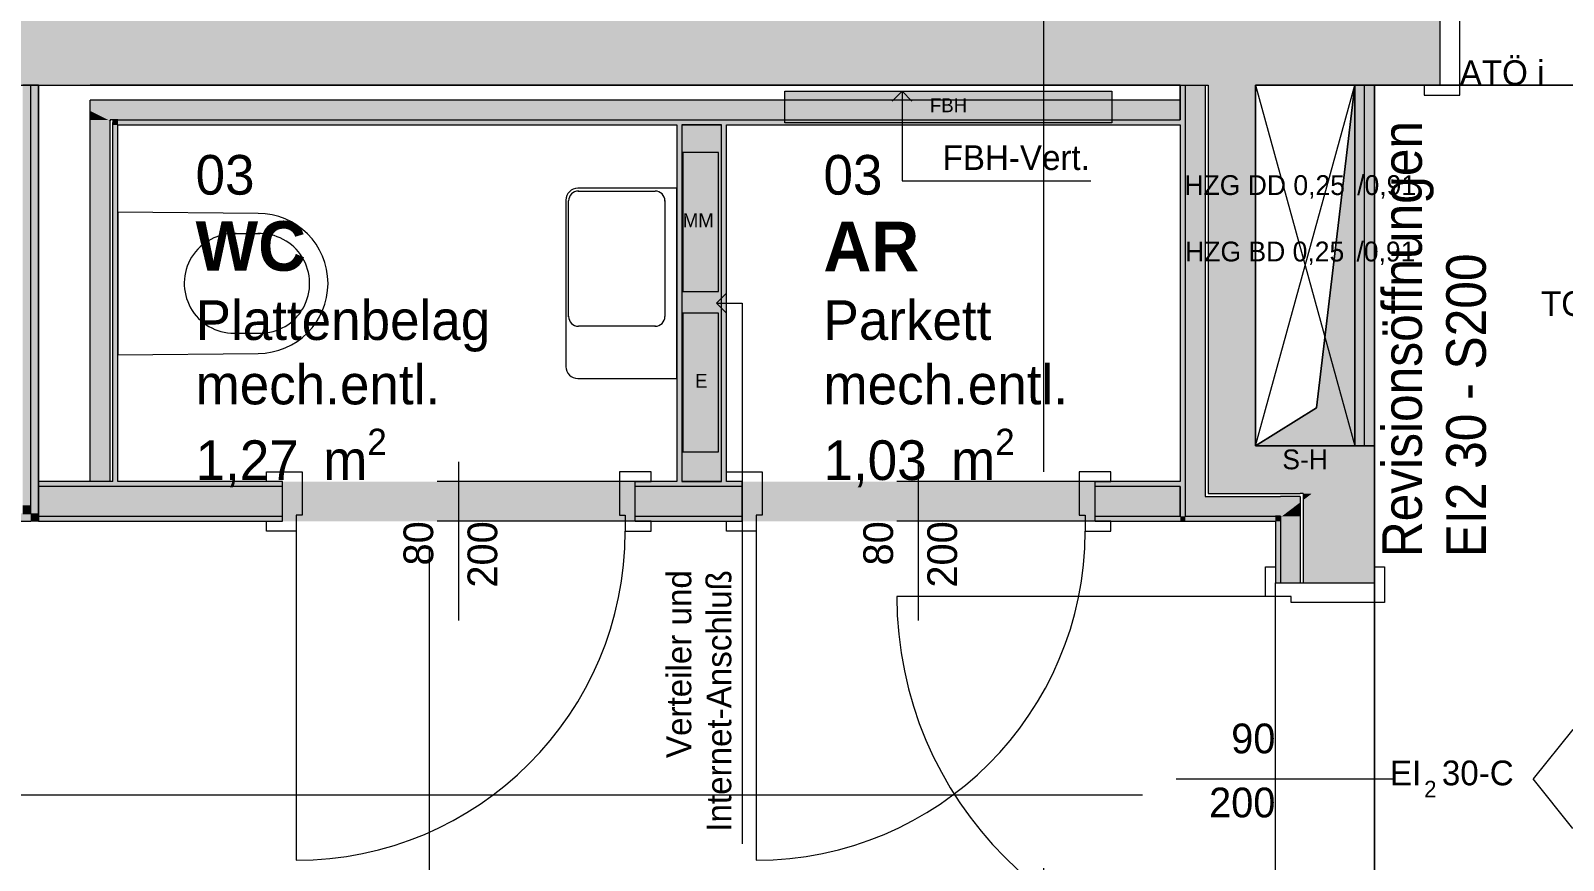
# Model space of a CAD drawing. Header units: metres. Extents: x -4 to 206, y -18 to 45.
# Drawn here: x 3.445 to 7.311, y -8.18 to -6.087 of the extents above; entities that cross this region are included whole.
import ezdxf

# ---------------------------------------------------------------- set-up
doc = ezdxf.new("R2010")
doc.units = ezdxf.units.M
doc.header["$MEASUREMENT"] = 0
for name, pattern in [('Achse', [0.004, 0.002, -0.001, 0, -0.001]), ('Schnittlinie', [0.006, 0.003, -0.0015, 0, -0.0015]), ('Strichlinie eng', [0.002, 0.0015, -0.0005]), ('Untersicht', [0.001, 0.0005, -0.0005])]:
    doc.linetypes.add(name, pattern=pattern)
for name, color, linetype in [('2._2.Stock PP STG1_4_000 Achsraster', 7, 'Continuous'), ('2._2.Stock PP STG1_4_120 Wand Innen tragend', 7, 'Continuous'), ('2._2.Stock PP STG1_4_130 Wand Innen', 7, 'Continuous'), ('2._2.Stock PP STG1_4_135 Wand Vorsatzschale', 7, 'Continuous'), ('2._2.Stock PP STG1_4_170 Schachtwände', 7, 'Continuous'), ('2._2.Stock PP STG1_4_220 Bodenaufbau', 7, 'Continuous'), ('2._2.Stock PP STG1_4_270 Deckendurchbruchsymbol', 7, 'Continuous'), ('2._2.Stock PP STG1_4_540 Sanitäreinrichtung', 7, 'Continuous'), ('2._2.Stock PP STG1_4_620 Haustechnik Installation', 7, 'Continuous'), ('2._2.Stock PP STG1_4_630 Elektrische Installation', 7, 'Continuous'), ('2._2.Stock PP STG1_4_810 Raum', 7, 'Continuous'), ('2._2.Stock PP STG1_4_851 Marker Schnitt', 7, 'Continuous'), ('2._2.Stock PP STG1_4_910 Allgemein Bemaßung.x', 7, 'Continuous'), ('2._2.Stock PP STG1_4_915 Allgemein Beschriftung.x', 7, 'Continuous'), ('2._2.Stock PP STG1_4_945 Einreichplan Beschriftung', 7, 'Continuous')]:
    doc.layers.add(name, color=color, linetype=linetype)
doc.styles.add('ERSTELLTER_STIL_2', font='')
doc.styles.add('ERSTELLTER_STIL_5', font='', dxfattribs={"width": 0.936868})
doc.styles.add('ERSTELLTER_STIL_6', font='')
doc.styles.get('ERSTELLTER_STIL_2').set_extended_font_data('Eurostile')
doc.styles.get('ERSTELLTER_STIL_5').set_extended_font_data('Eurostile')
doc.styles.get('ERSTELLTER_STIL_6').set_extended_font_data('Eurostile', bold=True)

msp = doc.modelspace()

# ---------------------------------------------------------------- hatches: boundary and pattern name
at = {"layer": '2._2.Stock PP STG1_4_120 Wand Innen tragend', "linetype": 'Continuous', "lineweight": 13, "true_color": 0x3f7f02}
for points in [[(3.445, -6.045), (0.3322, -6.045), (0.3328, -6.225), (3.445, -6.225)], [(3.445, -6.225), (6.845, -6.225), (6.845, -6.045), (3.445, -6.045)], [(6.845, -6.045), (6.845, -6.225), (7, -6.225), (7, -6.045)], [(6.535, -7.135), (6.535, -6.225), (6.415, -6.225), (6.415, -7.135)], [(6.535, -7.135), (6.415, -7.255), (6.535, -7.255)], [(6.415, -7.135), (6.415, -7.255), (6.535, -7.135)], [(6.655, -7.135), (6.535, -7.135), (6.535, -7.255), (6.655, -7.255)], [(6.655, -7.135), (6.655, -7.255), (6.6771, -7.255), (6.835, -7.135)], [(6.6771, -7.255), (6.835, -7.255), (6.835, -7.135)], [(6.655, -7.2625), (6.6672, -7.2625), (6.6771, -7.255), (6.655, -7.255)], [(6.655, -7.2718), (6.655, -7.48), (6.835, -7.48), (6.835, -7.255), (6.6771, -7.255)], [(6.655, -7.2718), (6.6672, -7.2625), (6.655, -7.2625)]]:
    msp.add_hatch(color=76, dxfattribs=at).paths.add_polyline_path(points)
at = {"layer": '2._2.Stock PP STG1_4_120 Wand Innen tragend', "linetype": 'Continuous', "lineweight": 13, "true_color": 0xfb02fe}
for points in [[(6.3575, -7.3125), (6.3575, -6.225), (6.345, -6.225), (6.345, -7.3125)], [(6.3575, -7.3125), (6.345, -7.325), (6.3575, -7.325)], [(6.345, -7.3125), (6.345, -7.325), (6.3575, -7.3125)], [(6.585, -7.3125), (6.3575, -7.3125), (6.3575, -7.325), (6.585, -7.325)], [(6.585, -7.3125), (6.585, -7.325), (6.5975, -7.3155), (6.5975, -7.3125)], [(6.5975, -7.3155), (6.585, -7.325), (6.5975, -7.325)], [(6.5975, -7.325), (6.585, -7.325), (6.585, -7.48), (6.5975, -7.48)]]:
    msp.add_hatch(color=6, dxfattribs=at).paths.add_polyline_path(points)
at = {"layer": '2._2.Stock PP STG1_4_120 Wand Innen tragend', "linetype": 'Continuous', "lineweight": 13, "true_color": 0xffaa00}
for points in [[(6.4075, -7.2625), (6.4075, -6.225), (6.3575, -6.225), (6.3575, -7.2625)], [(6.4075, -7.2625), (6.3575, -7.3125), (6.4075, -7.3125)], [(6.3575, -7.2625), (6.3575, -7.3125), (6.4075, -7.2625)], [(6.5975, -7.2625), (6.4075, -7.2625), (6.4075, -7.3125), (6.5975, -7.3125)], [(6.6475, -7.2625), (6.5975, -7.2625), (6.5975, -7.3125), (6.6014, -7.3125), (6.6475, -7.2775)], [(6.6475, -7.3125), (6.6475, -7.2775), (6.6014, -7.3125)], [(6.5975, -7.3155), (6.6014, -7.3125), (6.5975, -7.3125)], [(6.6014, -7.3125), (6.5975, -7.3155), (6.5975, -7.48), (6.6475, -7.48), (6.6475, -7.3125)]]:
    msp.add_hatch(color=40, dxfattribs=at).paths.add_polyline_path(points)
at = {"layer": '2._2.Stock PP STG1_4_130 Wand Innen', "linetype": 'Continuous', "lineweight": 13, "true_color": 0xfb02fe}
for points in [[(5.075, -6.325), (5.075, -7.225), (5.0875, -7.225), (5.0875, -6.325)], [(5.2, -7.225), (5.2, -6.325), (5.1875, -6.325), (5.1875, -7.225)], [(3.465, -7.225), (3.465, -7.2375), (4.08, -7.2375), (4.08, -7.225)], [(4.97, -7.2375), (5.24, -7.2375), (5.24, -7.225), (4.97, -7.225)], [(6.13, -7.225), (6.13, -7.2375), (6.345, -7.2375), (6.345, -7.225)], [(4.08, -7.3125), (3.465, -7.3125), (3.465, -7.325), (4.08, -7.325)], [(4.97, -7.3125), (4.97, -7.325), (5.24, -7.325), (5.24, -7.3125)], [(6.13, -7.3125), (6.13, -7.325), (6.345, -7.325), (6.345, -7.3125)]]:
    msp.add_hatch(color=6, dxfattribs=at).paths.add_polyline_path(points)
at = {"layer": '2._2.Stock PP STG1_4_130 Wand Innen', "linetype": 'Continuous', "lineweight": 13, "true_color": 0xffaa00}
for points in [[(5.1875, -7.225), (5.1875, -6.325), (5.0875, -6.325), (5.0875, -7.225)], [(3.465, -7.2375), (3.465, -7.3125), (4.08, -7.3125), (4.08, -7.2375)], [(4.97, -7.2375), (4.97, -7.3125), (5.24, -7.3125), (5.24, -7.2375)], [(6.13, -7.3125), (6.345, -7.3125), (6.345, -7.2375), (6.13, -7.2375)]]:
    msp.add_hatch(color=40, dxfattribs=at).paths.add_polyline_path(points)
at = {"layer": '2._2.Stock PP STG1_4_130 Wand Innen', "linetype": 'Continuous', "lineweight": 0, "true_color": 0xffffff}
for points in [[(4.08, -7.325), (4.97, -7.325), (4.97, -7.225), (4.08, -7.225)], [(5.24, -7.325), (6.13, -7.325), (6.13, -7.225), (5.24, -7.225)]]:
    msp.add_hatch(color=7, dxfattribs=at).paths.add_polyline_path(points)
at = {"layer": '2._2.Stock PP STG1_4_135 Wand Vorsatzschale', "linetype": 'Continuous', "lineweight": 13, "true_color": 0xffaa00}
for points in [[(3.645, -6.2625), (3.595, -6.2625), (3.595, -6.29), (3.64, -6.3125), (3.645, -6.3125)], [(3.645, -6.3125), (6.345, -6.3125), (6.345, -6.2625), (3.645, -6.2625)], [(3.64, -6.3125), (3.595, -6.29), (3.595, -6.3125)], [(3.595, -6.3125), (3.595, -7.225), (3.645, -7.225), (3.645, -6.315), (3.64, -6.3125)], [(3.645, -6.3125), (3.64, -6.3125), (3.645, -6.315)]]:
    msp.add_hatch(color=40, dxfattribs=at).paths.add_polyline_path(points)
at = {"layer": '2._2.Stock PP STG1_4_135 Wand Vorsatzschale', "linetype": 'Continuous', "lineweight": 13, "true_color": 0xfb02fe}
for points in [[(3.6525, -6.3125), (3.6525, -6.3188), (3.665, -6.325), (3.665, -6.3125)], [(3.665, -6.325), (3.6525, -6.3188), (3.6525, -6.325)], [(3.6525, -6.325), (3.6525, -7.225), (3.665, -7.225), (3.665, -6.325)], [(3.665, -6.325), (6.345, -6.325), (6.345, -6.3125), (3.665, -6.3125)]]:
    msp.add_hatch(color=6, dxfattribs=at).paths.add_polyline_path(points)
at = {"layer": '2._2.Stock PP STG1_4_170 Schachtwände', "linetype": 'Continuous', "lineweight": 13, "true_color": 0xfb02fe}
for points in [[(3.445, -7.285), (3.445, -6.225), (3.425, -6.225), (3.425, -7.285)], [(3.465, -7.305), (3.465, -6.225), (3.445, -6.225), (3.445, -7.305)], [(6.81, -7.135), (6.81, -6.225), (6.785, -6.225), (6.785, -7.135)], [(6.835, -7.135), (6.835, -6.225), (6.81, -6.225), (6.81, -7.135)], [(3.005, -7.325), (3.445, -7.325), (3.445, -7.305), (3.005, -7.305)], [(3.425, -7.305), (3.445, -7.305), (3.425, -7.285)], [(3.425, -7.285), (3.445, -7.305), (3.445, -7.285)], [(3.445, -7.325), (3.465, -7.325), (3.445, -7.305)], [(3.445, -7.305), (3.465, -7.325), (3.465, -7.305)]]:
    msp.add_hatch(color=6, dxfattribs=at).paths.add_polyline_path(points)
at = {"layer": '2._2.Stock PP STG1_4_270 Deckendurchbruchsymbol', "linetype": 'Continuous', "lineweight": 0}
msp.add_hatch(color=8, dxfattribs=at).paths.add_polyline_path([(6.535, -7.135), (6.785, -7.135), (6.785, -6.225), (6.6886, -7.0386)])
at = {"layer": '2._2.Stock PP STG1_4_620 Haustechnik Installation', "linetype": 'Continuous', "lineweight": 0, "true_color": 0x3f0000}
msp.add_hatch(color=18, dxfattribs=at).paths.add_polyline_path([(5.3475, -6.24), (5.3475, -6.32), (6.1725, -6.32), (6.1725, -6.24)])
at = {"layer": '2._2.Stock PP STG1_4_630 Elektrische Installation', "linetype": 'Continuous', "lineweight": 0, "true_color": 0x3f1b00}
for points in [[(5.18, -6.395), (5.09, -6.395), (5.09, -6.745), (5.18, -6.745)], [(5.18, -6.8), (5.09, -6.8), (5.09, -7.15), (5.18, -7.15)]]:
    msp.add_hatch(color=28, dxfattribs=at).paths.add_polyline_path(points)

# ---------------------------------------------------------------- linework, layer by layer
at = {"layer": '2._2.Stock PP STG1_4_000 Achsraster', "color": 5, "linetype": 'Achse', "lineweight": 0, "ltscale": 1000}
msp.add_line((6, 3), (6, -18), dxfattribs=at)
at = {"layer": '2._2.Stock PP STG1_4_120 Wand Innen tragend', "color": 7, "linetype": 'Continuous', "lineweight": 13, "ltscale": 1000}
for p, q in [((7, -5.975), (7, -6.225)), ((7.05, -6.25), (7.05, -6.015)), ((6.3575, -6.225), (6.3575, -7.2625)), ((6.4075, -6.225), (6.4075, -7.255)), ((7, -6.225), (6.96, -6.225)), ((6.96, -6.225), (6.96, -6.25)), ((6.96, -6.25), (7.05, -6.25)), ((6.3575, -7.2625), (6.3575, -7.3125)), ((6.4075, -7.255), (6.4075, -7.2625)), ((6.4075, -7.2625), (6.415, -7.2625)), ((6.4075, -7.2625), (6.415, -7.2625)), ((6.415, -7.2625), (6.5975, -7.2625)), ((6.6475, -7.2625), (6.5975, -7.2625)), ((6.6475, -7.2625), (6.5975, -7.2625)), ((6.6475, -7.2625), (6.6475, -7.2775)), ((6.6475, -7.2775), (6.6475, -7.48)), ((6.3575, -7.3125), (6.4075, -7.3125)), ((6.3575, -7.3125), (6.4075, -7.3125)), ((6.4075, -7.3125), (6.585, -7.3125)), ((6.5975, -7.3125), (6.585, -7.3125)), ((6.5975, -7.3125), (6.585, -7.3125)), ((6.5975, -7.3125), (6.5975, -7.3155)), ((6.5975, -7.3155), (6.5975, -7.48)), ((6.56, -7.515), (6.56, -7.44)), ((6.56, -7.44), (6.585, -7.44)), ((6.585, -7.44), (6.585, -7.48)), ((6.835, -7.48), (6.835, -7.44)), ((6.835, -7.44), (6.86, -7.44)), ((6.86, -7.44), (6.86, -7.53)), ((6.585, -7.48), (6.5975, -7.48)), ((6.585, -7.48), (6.835, -7.48)), ((6.585, -7.48), (6.5975, -7.48)), ((6.585, -7.48), (6.5975, -7.48)), ((6.5975, -7.48), (6.6475, -7.48)), ((6.5975, -7.48), (6.6475, -7.48)), ((6.5975, -7.48), (6.6475, -7.48)), ((6.6475, -7.48), (6.655, -7.48)), ((6.6475, -7.48), (6.655, -7.48)), ((6.6475, -7.48), (6.655, -7.48)), ((6.56, -7.515), (5.63, -7.515)), ((6.625, -7.515), (6.56, -7.515)), ((6.625, -7.53), (6.625, -7.515)), ((6.86, -7.53), (6.625, -7.53)), ((6.335, -7.975), (6.885, -7.975))]:
    msp.add_line(p, q, dxfattribs=at)
at = {"layer": '2._2.Stock PP STG1_4_120 Wand Innen tragend', "color": 7, "linetype": 'Continuous', "lineweight": 18, "ltscale": 1000}
for p, q in [((7, -6.045), (7, -6.225)), ((7, -6.045), (7, -6.225)), ((7, -6.045), (7, -6.225)), ((6.415, -6.225), (6.415, -7.135)), ((6.415, -7.135), (6.415, -7.255)), ((6.415, -7.255), (6.535, -7.255)), ((6.415, -7.255), (6.535, -7.255)), ((6.535, -7.255), (6.6475, -7.255)), ((6.655, -7.255), (6.6475, -7.255)), ((6.655, -7.255), (6.6475, -7.255)), ((6.655, -7.255), (6.655, -7.2625)), ((6.655, -7.2625), (6.655, -7.2718)), ((6.655, -7.2718), (6.655, -7.48)), ((6.655, -7.48), (6.835, -7.48)), ((6.655, -7.48), (6.835, -7.48)), ((6.655, -7.48), (6.835, -7.48))]:
    msp.add_line(p, q, dxfattribs=at)
at = {"layer": '2._2.Stock PP STG1_4_120 Wand Innen tragend', "color": 8, "linetype": 'Continuous', "lineweight": 13, "ltscale": 1000}
for p, q in [((7.99, -6.225), (7, -6.225)), ((6.585, -8.47), (6.585, -7.48)), ((6.835, -8.47), (6.835, -7.48))]:
    msp.add_line(p, q, dxfattribs=at)
at = {"layer": '2._2.Stock PP STG1_4_120 Wand Innen tragend', "color": 7, "linetype": 'Continuous', "lineweight": 18, "ltscale": 1000, "flags": 128}
for points in [[(0.3328, -6.225), (3.445, -6.225)], [(3.445, -6.225), (6.415, -6.225)], [(6.535, -6.225), (6.845, -6.225)], [(6.535, -7.135), (6.535, -6.225)], [(6.845, -6.225), (7, -6.225)], [(6.655, -7.135), (6.535, -7.135)], [(6.835, -7.135), (6.655, -7.135)], [(6.835, -7.48), (6.835, -7.135)]]:
    msp.add_lwpolyline(points, dxfattribs=at)
at = {"layer": '2._2.Stock PP STG1_4_120 Wand Innen tragend', "color": 7, "linetype": 'Continuous', "lineweight": 13, "ltscale": 1000, "flags": 128}
for points in [[(6.345, -6.225), (6.3575, -6.225)], [(6.345, -6.225), (6.345, -6.3125)], [(6.3575, -6.225), (6.4075, -6.225)], [(6.4075, -6.225), (6.415, -6.225)], [(6.345, -6.325), (6.345, -7.225)], [(6.345, -7.2375), (6.345, -7.3125)], [(6.345, -7.325), (6.3575, -7.325)], [(6.3575, -7.325), (6.585, -7.325)], [(6.585, -7.325), (6.585, -7.48)]]:
    msp.add_lwpolyline(points, dxfattribs=at)
at = {"layer": '2._2.Stock PP STG1_4_120 Wand Innen tragend', "color": 7, "linetype": 'Continuous', "lineweight": 13, "ltscale": 1000}
msp.add_arc((6.56, -7.515), 0.93, 180, 270, dxfattribs=at)
at = {"layer": '2._2.Stock PP STG1_4_130 Wand Innen', "color": 7, "linetype": 'Continuous', "lineweight": 18, "ltscale": 1000}
for p, q in [((5.0875, -6.325), (5.0875, -7.225)), ((5.1875, -7.225), (5.1875, -6.325)), ((4.08, -7.2375), (4.08, -7.225)), ((4.08, -7.2375), (4.08, -7.225)), ((4.08, -7.2375), (4.08, -7.225)), ((4.97, -7.2375), (4.97, -7.225)), ((4.97, -7.2375), (4.97, -7.225)), ((4.97, -7.2375), (4.97, -7.225)), ((5.24, -7.2375), (5.24, -7.225)), ((5.24, -7.2375), (5.24, -7.225)), ((5.24, -7.2375), (5.24, -7.225)), ((6.13, -7.2375), (6.13, -7.225)), ((6.13, -7.2375), (6.13, -7.225)), ((6.13, -7.2375), (6.13, -7.225)), ((4.08, -7.2375), (3.465, -7.2375)), ((4.08, -7.3125), (4.08, -7.2375)), ((4.08, -7.3125), (4.08, -7.2375)), ((4.08, -7.3125), (4.08, -7.2375)), ((5.24, -7.2375), (4.97, -7.2375)), ((4.97, -7.3125), (4.97, -7.2375)), ((4.97, -7.3125), (4.97, -7.2375)), ((4.97, -7.3125), (4.97, -7.2375)), ((5.24, -7.3125), (5.24, -7.2375)), ((5.24, -7.3125), (5.24, -7.2375)), ((5.24, -7.3125), (5.24, -7.2375)), ((6.345, -7.2375), (6.13, -7.2375)), ((6.13, -7.3125), (6.13, -7.2375)), ((6.13, -7.3125), (6.13, -7.2375)), ((6.13, -7.3125), (6.13, -7.2375)), ((3.465, -7.3125), (4.08, -7.3125)), ((4.08, -7.325), (4.08, -7.3125)), ((4.08, -7.325), (4.08, -7.3125)), ((4.08, -7.325), (4.08, -7.3125)), ((4.97, -7.3125), (5.24, -7.3125)), ((4.97, -7.325), (4.97, -7.3125)), ((4.97, -7.325), (4.97, -7.3125)), ((4.97, -7.325), (4.97, -7.3125)), ((5.24, -7.325), (5.24, -7.3125)), ((5.24, -7.325), (5.24, -7.3125)), ((5.24, -7.325), (5.24, -7.3125)), ((6.13, -7.3125), (6.345, -7.3125)), ((6.13, -7.325), (6.13, -7.3125)), ((6.13, -7.325), (6.13, -7.3125)), ((6.13, -7.325), (6.13, -7.3125))]:
    msp.add_line(p, q, dxfattribs=at)
at = {"layer": '2._2.Stock PP STG1_4_130 Wand Innen', "color": 7, "linetype": 'Continuous', "lineweight": 13, "ltscale": 1000}
for p, q in [((4.525, -7.575), (4.525, -7.175)), ((5.685, -7.575), (5.685, -7.175)), ((4.04, -7.225), (4.04, -7.2)), ((4.04, -7.2), (4.13, -7.2)), ((4.08, -7.225), (4.04, -7.225)), ((4.08, -7.325), (4.08, -7.225)), ((4.13, -7.2), (4.13, -7.31)), ((4.93, -7.2), (4.93, -7.31)), ((5.01, -7.2), (4.93, -7.2)), ((4.97, -7.325), (4.97, -7.225)), ((4.97, -7.225), (5.01, -7.225)), ((5.01, -7.225), (5.01, -7.2)), ((5.2, -7.225), (5.2, -7.2)), ((5.2, -7.2), (5.29, -7.2)), ((5.24, -7.225), (5.2, -7.225)), ((5.24, -7.325), (5.24, -7.225)), ((5.29, -7.2), (5.29, -7.31)), ((6.09, -7.2), (6.09, -7.31)), ((6.17, -7.2), (6.09, -7.2)), ((6.13, -7.325), (6.13, -7.225)), ((6.13, -7.225), (6.17, -7.225)), ((6.17, -7.225), (6.17, -7.2)), ((4.04, -7.35), (4.04, -7.325)), ((4.04, -7.325), (4.08, -7.325)), ((4.13, -7.31), (4.115, -7.31)), ((4.115, -7.31), (4.115, -7.35)), ((4.93, -7.31), (4.945, -7.31)), ((4.945, -7.31), (4.945, -7.35)), ((5.01, -7.325), (4.97, -7.325)), ((5.01, -7.35), (5.01, -7.325)), ((5.2, -7.35), (5.2, -7.325)), ((5.2, -7.325), (5.24, -7.325)), ((5.29, -7.31), (5.275, -7.31)), ((5.275, -7.31), (5.275, -7.35)), ((6.09, -7.31), (6.105, -7.31)), ((6.105, -7.31), (6.105, -7.35)), ((6.17, -7.325), (6.13, -7.325)), ((6.17, -7.35), (6.17, -7.325)), ((4.115, -7.35), (4.04, -7.35)), ((4.115, -7.35), (4.115, -8.18)), ((4.945, -7.35), (5.01, -7.35)), ((5.275, -7.35), (5.2, -7.35)), ((5.275, -7.35), (5.275, -8.18)), ((6.105, -7.35), (6.17, -7.35))]:
    msp.add_line(p, q, dxfattribs=at)
at = {"layer": '2._2.Stock PP STG1_4_130 Wand Innen', "color": 8, "linetype": 'Untersicht', "lineweight": 13, "ltscale": 1000}
for p, q in [((4.97, -7.225), (4.08, -7.225)), ((6.13, -7.225), (5.24, -7.225)), ((4.97, -7.325), (4.08, -7.325)), ((6.13, -7.325), (5.24, -7.325))]:
    msp.add_line(p, q, dxfattribs=at)
at = {"layer": '2._2.Stock PP STG1_4_130 Wand Innen', "color": 7, "linetype": 'Continuous', "lineweight": 18, "ltscale": 1000, "flags": 128}
for points in [[(5.075, -6.325), (5.075, -7.225)], [(5.1875, -6.325), (5.0875, -6.325)], [(5.2, -7.225), (5.2, -6.325)], [(3.6525, -7.225), (3.465, -7.225)], [(3.465, -7.225), (3.465, -7.325)], [(4.08, -7.225), (3.665, -7.225)], [(5.075, -7.225), (4.97, -7.225)], [(5.1875, -7.225), (5.0875, -7.225)], [(5.0875, -7.225), (5.1875, -7.225)], [(5.24, -7.225), (5.2, -7.225)], [(6.345, -7.225), (6.13, -7.225)], [(6.345, -7.3125), (6.345, -7.2375)], [(3.465, -7.325), (4.08, -7.325)], [(4.97, -7.325), (5.24, -7.325)], [(6.13, -7.325), (6.345, -7.325)]]:
    msp.add_lwpolyline(points, dxfattribs=at)
at = {"layer": '2._2.Stock PP STG1_4_130 Wand Innen', "color": 7, "linetype": 'Continuous', "lineweight": 13, "ltscale": 1000}
for centre in [(4.115, -7.35), (5.275, -7.35)]:
    msp.add_arc(centre, 0.83, 270, 0, dxfattribs=at)
at = {"layer": '2._2.Stock PP STG1_4_135 Wand Vorsatzschale', "color": 7, "linetype": 'Continuous', "lineweight": 18, "ltscale": 1000}
for p, q in [((3.595, -6.29), (3.595, -6.2625)), ((3.645, -6.2625), (3.595, -6.2625)), ((3.645, -6.2625), (3.595, -6.2625)), ((6.345, -6.2625), (3.645, -6.2625)), ((3.595, -7.225), (3.595, -6.29)), ((3.645, -6.3125), (3.645, -6.315)), ((3.6525, -6.3125), (3.645, -6.3125)), ((3.6525, -6.3125), (3.645, -6.3125)), ((3.645, -7.225), (3.645, -6.315)), ((3.6525, -6.3125), (3.6525, -6.3188)), ((3.665, -6.3125), (3.6525, -6.3125)), ((3.665, -6.3125), (3.6525, -6.3125)), ((3.6525, -7.225), (3.6525, -6.3188)), ((3.665, -6.3125), (6.345, -6.3125))]:
    msp.add_line(p, q, dxfattribs=at)
at = {"layer": '2._2.Stock PP STG1_4_135 Wand Vorsatzschale', "color": 7, "linetype": 'Continuous', "lineweight": 18, "ltscale": 1000, "flags": 128}
for points in [[(3.465, -6.225), (3.595, -6.225)], [(3.465, -6.225), (3.465, -7.225)], [(6.345, -6.225), (3.595, -6.225)], [(6.345, -6.2625), (6.345, -6.225)], [(6.345, -6.3125), (6.345, -6.2625)], [(3.665, -7.225), (3.665, -6.325)], [(3.665, -6.325), (5.075, -6.325)], [(5.0875, -6.325), (5.1875, -6.325)], [(5.2, -6.325), (6.345, -6.325)], [(3.595, -7.225), (3.465, -7.225)], [(3.645, -7.225), (3.595, -7.225)], [(3.6525, -7.225), (3.645, -7.225)]]:
    msp.add_lwpolyline(points, dxfattribs=at)
at = {"layer": '2._2.Stock PP STG1_4_170 Schachtwände', "color": 7, "linetype": 'Continuous', "lineweight": 18, "ltscale": 1000}
for p, q in [((3.445, -7.285), (3.445, -6.225)), ((6.81, -7.135), (6.81, -6.225)), ((3.425, -7.305), (3.445, -7.305)), ((3.445, -7.305), (3.445, -7.285))]:
    msp.add_line(p, q, dxfattribs=at)
at = {"layer": '2._2.Stock PP STG1_4_170 Schachtwände', "color": 7, "linetype": 'Continuous', "lineweight": 18, "ltscale": 1000, "flags": 128}
for points in [[(3.445, -6.225), (3.425, -6.225)], [(3.465, -6.225), (3.445, -6.225)], [(3.465, -7.325), (3.465, -6.225)], [(6.835, -6.225), (6.785, -6.225)], [(6.785, -6.225), (6.785, -7.135)], [(6.835, -7.135), (6.835, -6.225)], [(6.785, -7.135), (6.835, -7.135)], [(3.005, -7.325), (3.445, -7.325)], [(3.465, -7.325), (3.445, -7.325)]]:
    msp.add_lwpolyline(points, dxfattribs=at)
at = {"layer": '2._2.Stock PP STG1_4_220 Bodenaufbau', "color": 7, "linetype": 'Continuous', "lineweight": 13, "ltscale": 1000, "true_color": 0xf4f4f4, "flags": 128}
for points in [[(6.835, -8.775), (6.835, -6.225), (8.295, -6.225), (8.295, -5.7475), (8.745, -5.7475), (8.745, -3.865), (11.105, -3.865), (11.105, -6.225), (13.385, -6.225), (13.385, -8.775)], [(6.835, -8.775), (8.105, -8.775), (8.105, -7.555), (12.165, -7.555), (12.165, -8.775), (13.385, -8.775), (13.385, -6.225), (11.105, -6.225), (11.105, -6.045), (8.975, -6.045), (8.975, -6.225), (6.835, -6.225)]]:
    msp.add_lwpolyline(points, close=True, dxfattribs=at)
at = {"layer": '2._2.Stock PP STG1_4_270 Deckendurchbruchsymbol', "color": 7, "linetype": 'Strichlinie eng', "lineweight": 13, "ltscale": 1000}
for p, q in [((6.535, -7.135), (6.785, -6.225)), ((6.535, -6.225), (6.785, -7.135))]:
    msp.add_line(p, q, dxfattribs=at)
at = {"layer": '2._2.Stock PP STG1_4_270 Deckendurchbruchsymbol', "color": 7, "linetype": 'Continuous', "lineweight": 13, "ltscale": 1000, "flags": 128}
for points in [[(6.6886, -7.0386), (6.785, -6.225), (6.535, -6.225), (6.535, -7.135)], [(6.535, -7.135), (6.785, -7.135), (6.785, -6.225), (6.6886, -7.0386)]]:
    msp.add_lwpolyline(points, close=True, dxfattribs=at)
at = {"layer": '2._2.Stock PP STG1_4_270 Deckendurchbruchsymbol', "color": 7, "linetype": 'Strichlinie eng', "lineweight": 13, "ltscale": 1000, "flags": 128}
msp.add_lwpolyline([(6.785, -7.135), (6.785, -6.225), (6.535, -6.225), (6.535, -7.135)], close=True, dxfattribs=at)
at = {"layer": '2._2.Stock PP STG1_4_540 Sanitäreinrichtung', "color": 150, "linetype": 'Continuous', "lineweight": 13, "ltscale": 1000, "true_color": 0x0f7ffe}
for p, q in [((4.8268, -6.4919), (5.02, -6.4919)), ((4.8018, -6.8082), (4.8018, -6.5169)), ((5.045, -6.5169), (5.045, -6.8082)), ((3.9581, -6.5992), (4.023, -6.5992)), ((5.02, -6.8332), (4.8268, -6.8332)), ((3.9581, -6.8508), (4.023, -6.8508))]:
    msp.add_line(p, q, dxfattribs=at)
at = {"layer": '2._2.Stock PP STG1_4_540 Sanitäreinrichtung', "color": 150, "linetype": 'Continuous', "lineweight": 13, "ltscale": 1000, "true_color": 0x0f7ffe, "flags": 128}
for points in [[(5.075, -6.965), (5.075, -6.485), (4.825, -6.485, 0.414214), (4.795, -6.515), (4.795, -6.935, 0.414214), (4.825, -6.965)], [(3.665, -6.545), (3.665, -6.905), (4.0185, -6.9015, 0.999827), (4.0185, -6.5485)]]:
    msp.add_lwpolyline(points, format="xyb", close=True, dxfattribs=at)
at = {"layer": '2._2.Stock PP STG1_4_540 Sanitäreinrichtung', "color": 150, "linetype": 'Continuous', "lineweight": 13, "ltscale": 1000, "true_color": 0x0f7ffe}
for centre, radius, start, end in [((4.8268, -6.5169), 0.025, 90, 180), ((5.02, -6.5169), 0.025, 0, 90), ((3.9581, -6.725), 0.1258, 87.5706, 269.9593), ((4.0229, -6.725), 0.1258, 270.0407, 92.4294), ((4.8268, -6.8082), 0.025, 180, 270), ((5.02, -6.8082), 0.025, 270, 0)]:
    msp.add_arc(centre, radius, start, end, dxfattribs=at)
for p in [(4.8268, -6.4919), (5.045, -6.5169), (4.8018, -6.8082), (5.02, -6.8332)]:
    msp.add_point(p, dxfattribs=at)
at = {"layer": '2._2.Stock PP STG1_4_620 Haustechnik Installation', "color": 7, "linetype": 'Continuous', "lineweight": 13, "ltscale": 1000}
for p, q in [((5.3475, -6.24), (6.1725, -6.24)), ((5.3475, -6.32), (5.3475, -6.24)), ((6.1725, -6.24), (6.1725, -6.32)), ((6.1725, -6.32), (5.3475, -6.32))]:
    msp.add_line(p, q, dxfattribs=at)
at = {"layer": '2._2.Stock PP STG1_4_630 Elektrische Installation', "color": 7, "linetype": 'Continuous', "lineweight": 13, "ltscale": 1000, "flags": 128}
for points in [[(5.18, -6.395), (5.09, -6.395), (5.09, -6.745), (5.18, -6.745)], [(5.18, -6.8), (5.09, -6.8), (5.09, -7.15), (5.18, -7.15)]]:
    msp.add_lwpolyline(points, close=True, dxfattribs=at)
at = {"layer": '2._2.Stock PP STG1_4_851 Marker Schnitt', "color": 7, "linetype": 'Schnittlinie', "lineweight": 13, "ltscale": 1000}
for p, q in [((4.45, 4.805), (4.45, -18)), ((-2.85, -8.015), (14.6743, -8.015))]:
    msp.add_line(p, q, dxfattribs=at)
at = {"layer": '2._2.Stock PP STG1_4_910 Allgemein Bemaßung.x', "color": 7, "linetype": 'Continuous', "lineweight": 13, "ltscale": 1000}
for p in [(7.335, -7.85), (7.335, -8.1)]:
    msp.add_line(p, (7.235, -7.975), dxfattribs=at)
at = {"layer": '2._2.Stock PP STG1_4_945 Einreichplan Beschriftung', "color": 92, "linetype": 'Continuous', "lineweight": 13, "ltscale": 1000}
for p, q in [((5.6431, -6.24), (5.6181, -6.265)), ((5.6431, -6.24), (5.6431, -6.4665)), ((5.6431, -6.24), (5.6681, -6.265)), ((5.6431, -6.4665), (5.7455, -6.4665)), ((5.7455, -6.4665), (6.119, -6.4665)), ((5.175, -6.775), (5.2, -6.75)), ((5.175, -6.775), (5.2399, -6.775)), ((5.175, -6.775), (5.2, -6.8)), ((5.2399, -6.775), (5.2399, -7.4484)), ((5.2399, -7.4484), (5.2399, -8.1389))]:
    msp.add_line(p, q, dxfattribs=at)

# ---------------------------------------------------------------- texts
at = {"layer": '2._2.Stock PP STG1_4_120 Wand Innen tragend', "color": 7, "linetype": 'Continuous', "lineweight": 13, "attachment_point": 9, "style": 'ERSTELLTER_STIL_2'}
for s, insert, char_height in [('\\A1;{\\pqr;\\pt0;\\fEurostile|b0|i0|c0|p0;\\W1.000000;90}', (6.585, -7.9114), 0.075), ('\\A1;{\\pqr;\\pt0;\\fEurostile|b0|i0|c0|p0;\\W1.000000;EI}', (6.953, -7.9914), 0.0625), ('\\A1;{\\pqr;\\pt0;\\fEurostile|b0|i0|c0|p0;\\W1.000000;30-C}', (7.1861, -7.992), 0.0625), ('\\A1;{\\pqr;\\pt0;\\fEurostile|b0|i0|c0|p0;\\W1.000000;200}', (6.585, -8.073), 0.075), ('\\A1;{\\pqr;\\pt0;\\fEurostile|b0|i0|c0|p0;\\W1.000000;2}', (6.9914, -8.0214), 0.041667)]:
    msp.add_mtext(s, dxfattribs=dict(at, insert=insert, char_height=char_height))
at = {"layer": '2._2.Stock PP STG1_4_130 Wand Innen', "color": 7, "linetype": 'Continuous', "lineweight": 13, "char_height": 0.075, "attachment_point": 9, "rotation": 90, "style": 'ERSTELLTER_STIL_2'}
for s, insert in [('\\A1;{\\pqr;\\pt0;\\fEurostile|b0|i0|c0|p0;\\W1.000000;80}', (4.4614, -7.325)), ('\\A1;{\\pqr;\\pt0;\\fEurostile|b0|i0|c0|p0;\\W1.000000;200}', (4.623, -7.325)), ('\\A1;{\\pqr;\\pt0;\\fEurostile|b0|i0|c0|p0;\\W1.000000;80}', (5.6214, -7.325)), ('\\A1;{\\pqr;\\pt0;\\fEurostile|b0|i0|c0|p0;\\W1.000000;200}', (5.783, -7.325))]:
    msp.add_mtext(s, dxfattribs=dict(at, insert=insert))
at = {"layer": '2._2.Stock PP STG1_4_270 Deckendurchbruchsymbol', "color": 1, "linetype": 'Continuous', "lineweight": 0, "char_height": 0.05, "style": 'ERSTELLTER_STIL_2'}
for s, insert, attachment_point in [('\\A1;{\\pqc;\\pt0;\\fEurostile|b0|i0|c0|p0;\\W1.000000;HZG DD 0,25\\fEurostile|b0|i0|c0|p0;\\W1.000000;\\A1{\\H.66x;\\S^  ;}\\fEurostile|b0|i0|c0|p0;\\W1.000000; /0,91\\fEurostile|b0|i0|c0|p0;\\W1.000000;\\A1{\\H.66x;\\S^  ;}\\fEurostile|b0|i0|c0|p0;\\W1.000000;\\fEurostile|b0|i0|c0|p0;\\W1.000000;\\A1{\\H.66x;\\S^  ;}}', (6.66, -6.5166), 8), ('\\A1;{\\pqc;\\pt0;\\fEurostile|b0|i0|c0|p0;\\W1.000000;HZG BD 0,25\\fEurostile|b0|i0|c0|p0;\\W1.000000;\\A1{\\H.66x;\\S^  ;}\\fEurostile|b0|i0|c0|p0;\\W1.000000; /0,91\\fEurostile|b0|i0|c0|p0;\\W1.000000;\\A1{\\H.66x;\\S^  ;}\\fEurostile|b0|i0|c0|p0;\\W1.000000;\\fEurostile|b0|i0|c0|p0;\\W1.000000;\\A1{\\H.66x;\\S^  ;}}', (6.66, -6.6841), 8), ('\\A1;{\\pqc;\\pt0;\\fEurostile|b0|i0|c0|p0;\\W1.000000;S-H}', (6.66, -7.1439), 2)]:
    msp.add_mtext(s, dxfattribs=dict(at, insert=insert, attachment_point=attachment_point))
at = {"layer": '2._2.Stock PP STG1_4_620 Haustechnik Installation', "color": 7, "linetype": 'Continuous', "lineweight": 13, "insert": (5.7135, -6.2756), "char_height": 0.035, "attachment_point": 4, "style": 'ERSTELLTER_STIL_2'}
msp.add_mtext('\\A1;{\\pql;\\fEurostile|b0|i0|c0|p0;\\W1.000000;FBH}', dxfattribs=at)
at = {"layer": '2._2.Stock PP STG1_4_630 Elektrische Installation', "color": 7, "linetype": 'Continuous', "lineweight": 13, "char_height": 0.035, "attachment_point": 4, "style": 'ERSTELLTER_STIL_2'}
for s, insert in [('\\A1;{\\pql;\\fEurostile|b0|i0|c0|p0;\\W1.000000;MM}', (5.09, -6.5656)), ('\\A1;{\\pql;\\fEurostile|b0|i0|c0|p0;\\W1.000000;E}', (5.1212, -6.9706))]:
    msp.add_mtext(s, dxfattribs=dict(at, insert=insert))
at = {"layer": '2._2.Stock PP STG1_4_810 Raum', "color": 7, "linetype": 'Continuous', "lineweight": 13, "attachment_point": 1}
for s, insert, char_height, style in [('\\A1;{\\pql;\\pt0;\\fEurostile|b0|i0|c0|p0;\\W1.000000;03}', (3.8609, -6.401), 0.1, 'ERSTELLTER_STIL_2'), ('\\A1;{\\pql;\\pt0;\\fEurostile|b0|i0|c0|p0;\\W1.000000;03}', (5.4449, -6.401), 0.1, 'ERSTELLTER_STIL_2'), ('\\A1;{\\pql;\\pt0;\\fEurostile|b1|i0|c0|p0;\\W1.000000;WC}', (3.8609, -6.5681), 0.125, 'ERSTELLTER_STIL_6'), ('\\A1;{\\pql;\\pt0;\\fEurostile|b1|i0|c0|p0;\\W1.000000;AR}', (5.4449, -6.5692), 0.125, 'ERSTELLTER_STIL_6'), ('\\A1;{\\pql;\\pt0;\\fEurostile|b0|i0|c0|p0;\\W1.000000;Plattenbelag}', (3.8609, -6.7676), 0.1, 'ERSTELLTER_STIL_2'), ('\\A1;{\\pql;\\pt0;\\fEurostile|b0|i0|c0|p0;\\W1.000000;Parkett}', (5.4449, -6.7676), 0.1, 'ERSTELLTER_STIL_2'), ('\\A1;{\\pql;\\pt0;\\fEurostile|b0|i0|c0|p0;\\W1.000000;mech.entl.}', (3.8609, -6.9301), 0.1, 'ERSTELLTER_STIL_2'), ('\\A1;{\\pql;\\pt0;\\fEurostile|b0|i0|c0|p0;\\W1.000000;mech.entl.}', (5.4449, -6.9301), 0.1, 'ERSTELLTER_STIL_2'), ('\\A1;{\\pql;\\pt0,0.05;\\fEurostile|b0|i0|c0|p0;\\W1.000000;1,27\\fEurostile|b0|i0|c0|p0;\\W1.000000;\\A1{\\H.66x;\\S^  ;}\\fEurostile|b0|i0|c0|p0;\\W1.000000; m\\fEurostile|b0|i0|c0|p0;\\W1.000000;\\A1{\\H.66x;\\S2^  ;}}', (3.8609, -7.0916), 0.1, 'ERSTELLTER_STIL_2'), ('\\A1;{\\pql;\\pt0,0.05;\\fEurostile|b0|i0|c0|p0;\\W1.000000;1,03\\fEurostile|b0|i0|c0|p0;\\W1.000000;\\A1{\\H.66x;\\S^  ;}\\fEurostile|b0|i0|c0|p0;\\W1.000000; m\\fEurostile|b0|i0|c0|p0;\\W1.000000;\\A1{\\H.66x;\\S2^  ;}}', (5.4449, -7.0916), 0.1, 'ERSTELLTER_STIL_2')]:
    msp.add_mtext(s, dxfattribs=dict(at, insert=insert, char_height=char_height, style=style))
at = {"layer": '2._2.Stock PP STG1_4_910 Allgemein Bemaßung.x', "color": 7, "linetype": 'Continuous', "lineweight": 13, "insert": (7.2552, -6.7763), "char_height": 0.0625, "attachment_point": 4, "style": 'ERSTELLTER_STIL_2'}
msp.add_mtext('\\A1;{\\pql;\\fEurostile|b0|i0|c0|p0;\\W1.000000;TOP 01/10}', dxfattribs=at)
at = {"layer": '2._2.Stock PP STG1_4_915 Allgemein Beschriftung.x', "color": 7, "linetype": 'Continuous', "lineweight": 13, "insert": (7.1173, -7.4156), "char_height": 0.1, "width": 1.190625, "attachment_point": 7, "rotation": 90, "line_spacing_factor": 0.968182, "style": 'ERSTELLTER_STIL_5'}
msp.add_mtext('\\A1;{\\pql;\\fEurostile|b0|i0|c0|p0;\\W0.936868;R\\fEurostile|b0|i0|c0|p0;\\W0.936868;evisionsöffnungen EI2 30 - S200}', dxfattribs=at)
at = {"layer": '2._2.Stock PP STG1_4_945 Einreichplan Beschriftung', "color": 5, "linetype": 'Continuous', "lineweight": 0, "insert": (7.05, -6.2256), "char_height": 0.0625, "attachment_point": 7, "style": 'ERSTELLTER_STIL_2'}
msp.add_mtext('\\A1;{\\pql;\\fEurostile|b0|i0|c0|p0;\\W1.000000;ATÖ i}', dxfattribs=at)
at = {"layer": '2._2.Stock PP STG1_4_945 Einreichplan Beschriftung', "color": 92, "linetype": 'Continuous', "lineweight": 13, "insert": (5.7455, -6.4398), "char_height": 0.0625, "attachment_point": 7, "style": 'ERSTELLTER_STIL_2'}
msp.add_mtext('\\A1;{\\pql;\\fEurostile|b0|i0|c0|p0;\\W1.000000;FBH-Vert.}', dxfattribs=at)
at = {"layer": '2._2.Stock PP STG1_4_945 Einreichplan Beschriftung', "color": 92, "linetype": 'Continuous', "lineweight": 13, "insert": (5.2132, -7.4484), "char_height": 0.0625, "attachment_point": 9, "rotation": 90, "line_spacing_factor": 0.968754, "style": 'ERSTELLTER_STIL_2'}
msp.add_mtext('\\A1;{\\pqr;\\fEurostile|b0|i0|c0|p0;\\W1.000000;Verteiler und\\P\\pqr;\\fEurostile|b0|i0|c0|p0;\\W1.000000;Internet-Anschluß}', dxfattribs=at)

doc.saveas('drawing.dxf')
